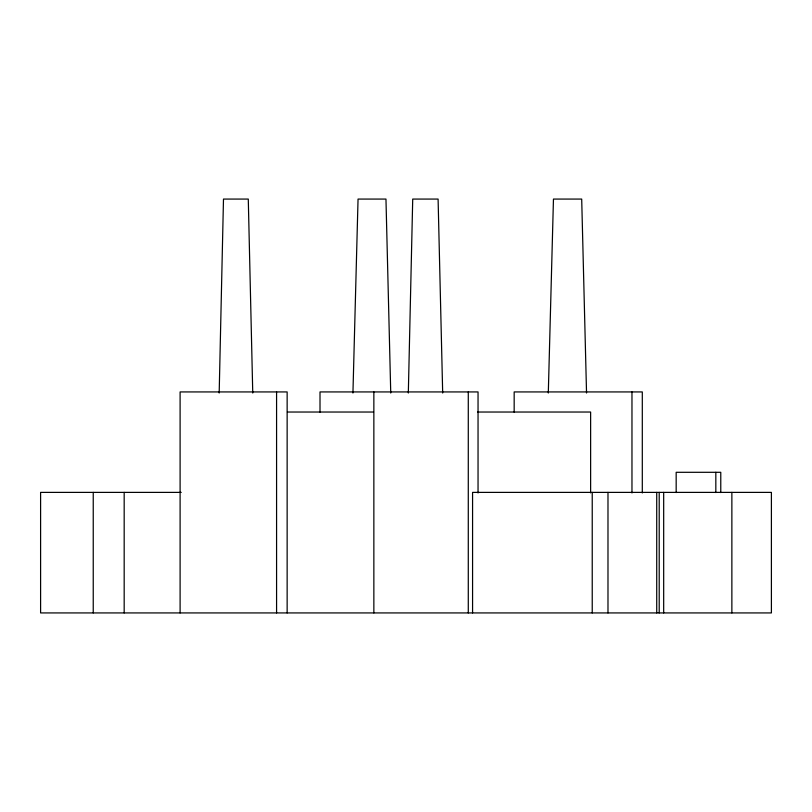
<?xml version="1.0" encoding="UTF-8"?>
<svg xmlns="http://www.w3.org/2000/svg" width="812" height="812" viewBox="0 0 812 812"><rect width="100%" height="100%" fill="white"/><g stroke="black" fill="none" stroke-linecap="round" stroke-linejoin="round"><path stroke-width="1.22" d="M219.179 393.018L223.483 199.072L248.279 199.072L252.755 393.018M408.324 393.018L412.719 199.072L438.094 199.072L442.682 393.018M352.936 393.018L358.051 199.072L385.964 199.072L390.745 393.018M548.303 393.018L553.459 199.072L581.697 199.072L586.538 393.018M287.448 412.029L373.51 412.029M477.7 412.029L590.628 412.029L590.628 492.894M181.218 492.387L40.6 492.387L40.6 612.928L771.4 612.928L771.4 492.387L472.574 492.387L472.574 612.928M731.866 492.387L731.866 612.928M720.772 492.569L720.772 472.3L676.173 472.3L676.173 492.569M715.829 472.3L715.829 492.569M663.678 492.387L663.678 612.928M659.212 492.387L659.212 612.928M656.725 492.387L656.725 612.928M642.302 492.965L642.302 391.932L514.169 391.932L514.169 412.141M631.969 391.932L631.969 492.965M607.985 492.387L607.985 612.928M592.232 492.387L592.232 612.928M478.045 492.965L478.045 391.932L320.009 391.932L320.009 412.141M468.28 391.932L468.28 612.928M373.855 391.932L373.855 612.928M287.143 612.928L287.143 391.932L180.102 391.932L180.102 612.928M276.577 391.932L276.577 612.928M124.175 492.387L124.175 612.928M93.238 492.387L93.238 612.928"/></g></svg>
